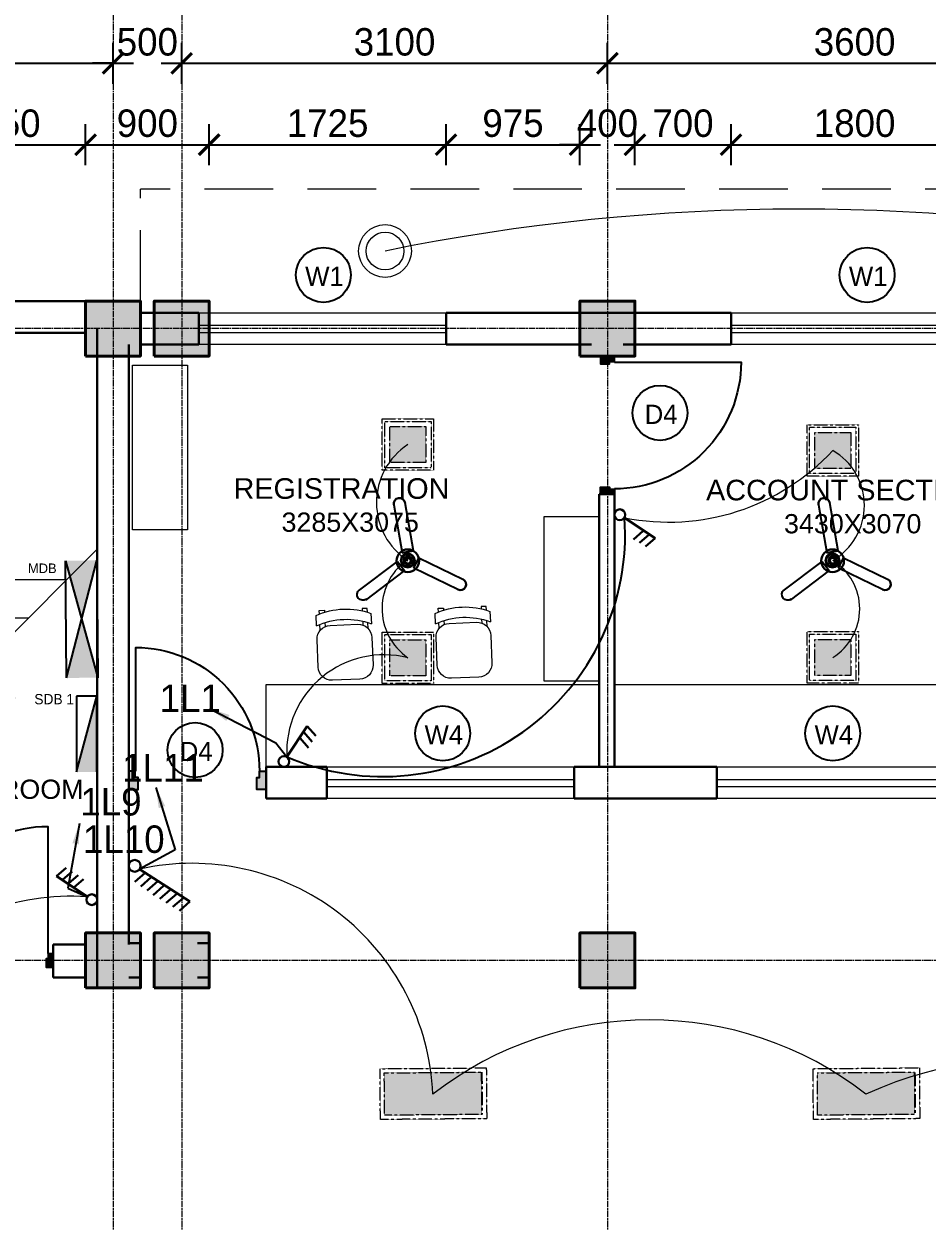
# Model space of a CAD drawing. Header units: inches. Extents: x -3071 to 2534411, y -17796 to 388172.
# Drawn here: x 1634353 to 1640929, y 362351 to 371067 of the extents above; entities that cross this region are included whole.
import ezdxf
from ezdxf.enums import TextEntityAlignment as Align

# ---------------------------------------------------------------- set-up
doc = ezdxf.new("R2010")
doc.units = ezdxf.units.IN
doc.header["$MEASUREMENT"] = 0
for name, pattern in [('ACAD_ISO08W100', [36, 24, -3, 6, -3]), ('CENTER', [2, 1.25, -0.25, 0.25, -0.25]), ('DASHED', [0.75, 0.5, -0.25])]:
    doc.linetypes.add(name, pattern=pattern)
for name, color, linetype, lineweight in [('001-Archi- door window elevation', 92, 'Continuous', 25), ('001-Archi-Opening Tags', 14, 'Continuous', 25), ('002-Archi- Opening', 90, 'Continuous', 25), ('1 LIGHT N SWITCH', 3, 'Continuous', 25), ('4 DB BOXES', 3, 'Continuous', 25), ('5 DB BOXES', 3, 'Continuous', 25), ('A .09 overhang', 1, 'Continuous', 9), ('A .4 col', 5, 'Continuous', 40), ('A 0.09 Furniture', 30, 'Continuous', 5), ('A 0.13 dw', 3, 'Continuous', 13), ('A 0.13 IND DIM', 240, 'Continuous', 13), ('cen', 50, 'ACAD_ISO08W100', 5), ('conduit Light & fan City', 30, 'Continuous', 5), ('DIM', 161, 'Continuous', 15), ('dotted line', 1, 'DASHED', 9), ('p1 walls stone outline', 4, 'Continuous', 30), ('Switches', 173, 'Continuous', 15), ('text', 7, 'Continuous', 25), ('v1 windows', 152, 'Continuous', 20)]:
    doc.layers.add(name, color=color, linetype=linetype, lineweight=lineweight)
for name, color, linetype in [('1 x 4 recessed', 80, 'CENTER'), ('2 x 11 recessed', 60, 'CENTER'), ('ceilling fan', 3, 'Continuous'), ('emergencylight', 1, 'Continuous'), ('Wires', 1, 'Continuous')]:
    doc.layers.add(name, color=color, linetype=linetype)
doc.styles.add('AERIAL', font='arial.ttf', dxfattribs={"height": 10})
doc.styles.add('Archi 100', font='GOTHIC.TTF', dxfattribs={"height": 200})
doc.styles.add('CG', font='GOTHIC.TTF', dxfattribs={"height": 40})
doc.dimstyles.new('Archi 100', dxfattribs={"dimtxt": 200, "dimasz": 150, "dimexe": 150, "dimexo": 300, "dimgap": 50, "dimtad": 1, "dimdec": 0, "dimrnd": 5, "dimzin": 0, "dimdsep": 46, "dimtxsty": 'Archi 100', "dimblk": 'ARCHTICK', "dimcen": 0.09, "dimdle": 150, "dimclrd": 256, "dimclre": 256, "dimclrt": 256, "dimadec": 0, "dimazin": 0, "dimtfac": 1, "dimtdec": 0, "dimtix": 1, "dimtofl": 0, "dimtmove": 0, "dimatfit": 3, "dimfxl": 150, "dimfxlon": 1, "dimtolj": 1, "dimtzin": 0, "dimlwd": -1, "dimlwe": -1, "dimarcsym": 0})

# ---------------------------------------------------------------- blocks, each defined once
blk = doc.blocks.new('*U654')
at = {"ltscale": 100}
for points in [[(5, 50), (5, -50), (55, -50), (55, 15), (40, 15), (40, 50)], [(995, 50), (995, -50), (945, -50), (945, 15), (960, 15), (960, 50)]]:
    blk.add_hatch(color=256, dxfattribs=at).paths.add_polyline_path(points)
blk.add_lwpolyline([(43, 50), (43, 964, -0.414214), (957, 50)], format="xyb", dxfattribs=at)
for points in [[(5, 50), (5, -50), (55, -50), (55, 15), (40, 15), (40, 50)], [(995, 50), (995, -50), (945, -50), (945, 15), (960, 15), (960, 50)]]:
    blk.add_lwpolyline(points, close=True)
blk = doc.blocks.new('W2')
at = {"layer": 'A 0.13 dw'}
for points in [[(143910.2, 195588.6), (143910.2, 195358.6), (142110.3, 195358.6), (142110.3, 195588.6)], [(142110.3, 195445.8), (143910.2, 195445.8), (143910.2, 195495.8), (142110.3, 195495.8)]]:
    blk.add_lwpolyline(points, close=True, dxfattribs=at)
blk = doc.blocks.new('chair ordinary plan')
at = {"linetype": 'Continuous'}
for p, q in [((100, 515), (-100, 515)), ((-200, 415), (-200, 215)), ((200, 215), (200, 415)), ((-200, 115), (-200, 40)), ((-100, 115), (100, 115)), ((200, 40), (200, 115))]:
    blk.add_line(p, q, dxfattribs=at)
for points in [[(-175, 148.9), (-175, 105.3)], [(-137.5, 93.5), (-137.5, 122.3)], [(137.5, 93.5), (137.5, 122.3)], [(175, 148.9), (175, 105.3)], [(-175, 30.3), (-175, 2.5), (-137.5, 2.5), (-137.5, 18.5)], [(175, 30.3), (175, 2.5), (137.5, 2.5), (137.5, 18.5)]]:
    blk.add_lwpolyline(points, dxfattribs=at)
for centre, radius, start, end in [((-100, 415), 100, 90, 180), ((100, 415), 100, 0, 90), ((-100, 215), 100, 180, 270), ((100, 215), 100, 270, 0), ((0, 595), 520, 247.3799, 292.6201), ((0, 520), 520, 247.3799, 292.6201)]:
    blk.add_arc(centre, radius, start, end, dxfattribs=at)
blk = doc.blocks.new('bench 0400 x 1200 plan')
at = {"color": 0, "linetype": 'Continuous'}
blk.add_lwpolyline([(1200, 0), (0, 0), (0, 400), (1200, 400)], close=True, dxfattribs=at)
blk = doc.blocks.new('*U681')
at = {"ltscale": 100}
for points in [[(5, 50), (5, -50), (55, -50), (55, 15), (40, 15), (40, 50)], [(995, 50), (995, -50), (945, -50), (945, 15), (960, 15), (960, 50)]]:
    blk.add_hatch(color=256, dxfattribs=at).paths.add_polyline_path(points)
blk.add_lwpolyline([(43, 50), (43, 964, -0.414214), (957, 50)], format="xyb", dxfattribs=at)
for points in [[(5, 50), (5, -50), (55, -50), (55, 15), (40, 15), (40, 50)], [(995, 50), (995, -50), (945, -50), (945, 15), (960, 15), (960, 50)]]:
    blk.add_lwpolyline(points, close=True)
blk = doc.blocks.new('*U718')
at = {"ltscale": 100}
for points in [[(5, 50), (5, -50), (55, -50), (55, 15), (40, 15), (40, 50)], [(745, 50), (745, -50), (695, -50), (695, 15), (710, 15), (710, 50)]]:
    blk.add_hatch(color=256, dxfattribs=at).paths.add_polyline_path(points)
blk.add_lwpolyline([(43, 50), (43, 716, -0.414214), (709, 50)], format="xyb", dxfattribs=at)
for points in [[(5, 50), (5, -50), (55, -50), (55, 15), (40, 15), (40, 50)], [(745, 50), (745, -50), (695, -50), (695, 15), (710, 15), (710, 50)]]:
    blk.add_lwpolyline(points, close=True)
blk = doc.blocks.new('window tag')
blk.add_circle((0, 0), 200)
at = {"style": 'Archi 100', "flags": 1}
for tag, p in [('WIDTH', (15, 174.5)), ('HEIGHT', (-4.5, -348.5))]:
    blk.add_attdef(tag, p, '', height=200, dxfattribs=at)
at = {"style": 'Archi 100'}
blk.add_attdef('SYMBOL', text='', height=200, dxfattribs=at).set_placement((8, -10.5), align=Align.MIDDLE_CENTER)
blk = doc.blocks.new('EWD')
at = {"layer": 'A 0.13 dw'}
for points in [[(1200361.9, 362216.3), (1200361.9, 361986.3), (1198561.9, 361986.3), (1198561.9, 362216.3)], [(1198561.9, 362073.5), (1200361.9, 362073.5), (1200361.9, 362123.5), (1198561.9, 362123.5)]]:
    blk.add_lwpolyline(points, close=True, dxfattribs=at)
blk = doc.blocks.new('_ArchTick')
at = {"color": 0, "linetype": 'ByBlock', "const_width": 0.15}
blk.add_lwpolyline([(-0.5, -0.5), (0.5, 0.5)], dxfattribs=at)
blk = doc.blocks.new('*D839')
at = {"transparency": 16777216}
for p, q in [((1633551.2, 370037.9), (1633551.2, 370337.9)), ((1634801.2, 370037.9), (1634801.2, 370337.9)), ((1633401.2, 370187.9), (1634951.2, 370187.9))]:
    blk.add_line(p, q, dxfattribs=at)
at = {"layer": 'Defpoints', "color": 0, "transparency": 16777216}
for p in [(1634801.2, 370187.9), (1633551.2, 369048.6), (1634801.2, 369048.6)]:
    blk.add_point(p, dxfattribs=at)
at = {"transparency": 16777216, "xscale": 150, "yscale": 150, "zscale": 150, "rotation": 180}
blk.add_blockref('_ArchTick', (1633551.2, 370187.9), dxfattribs=at)
at = {"transparency": 16777216, "xscale": 150, "yscale": 150, "zscale": 150}
blk.add_blockref('_ArchTick', (1634801.2, 370187.9), dxfattribs=at)
at = {"transparency": 16777216, "insert": (1634176.2, 370342.9), "char_height": 200, "attachment_point": 5, "style": 'Archi 100'}
blk.add_mtext('\\A1;1250', dxfattribs=at)
blk = doc.blocks.new('*D840')
at = {"transparency": 16777216}
for p, q in [((1634801.2, 370037.9), (1634801.2, 370337.9)), ((1635701.2, 370037.9), (1635701.2, 370337.9)), ((1634651.2, 370187.9), (1635851.2, 370187.9))]:
    blk.add_line(p, q, dxfattribs=at)
at = {"layer": 'Defpoints', "color": 0, "transparency": 16777216}
for p in [(1635701.2, 370187.9), (1634801.2, 369048.6), (1635701.2, 369048.6)]:
    blk.add_point(p, dxfattribs=at)
at = {"transparency": 16777216, "xscale": 150, "yscale": 150, "zscale": 150, "rotation": 180}
blk.add_blockref('_ArchTick', (1634801.2, 370187.9), dxfattribs=at)
at = {"transparency": 16777216, "xscale": 150, "yscale": 150, "zscale": 150}
blk.add_blockref('_ArchTick', (1635701.2, 370187.9), dxfattribs=at)
at = {"transparency": 16777216, "insert": (1635251.2, 370342.9), "char_height": 200, "attachment_point": 5, "style": 'Archi 100'}
blk.add_mtext('\\A1;900', dxfattribs=at)
blk = doc.blocks.new('*D841')
at = {"transparency": 16777216}
for p, q in [((1635701.2, 370037.9), (1635701.2, 370337.9)), ((1637426, 370037.9), (1637426, 370337.9)), ((1635551.2, 370187.9), (1637576, 370187.9))]:
    blk.add_line(p, q, dxfattribs=at)
at = {"layer": 'Defpoints', "color": 0, "transparency": 16777216}
for p in [(1637426, 370187.9), (1635701.2, 369048.6), (1637426, 368963.6)]:
    blk.add_point(p, dxfattribs=at)
at = {"transparency": 16777216, "xscale": 150, "yscale": 150, "zscale": 150, "rotation": 180}
blk.add_blockref('_ArchTick', (1635701.2, 370187.9), dxfattribs=at)
at = {"transparency": 16777216, "xscale": 150, "yscale": 150, "zscale": 150}
blk.add_blockref('_ArchTick', (1637426, 370187.9), dxfattribs=at)
at = {"transparency": 16777216, "insert": (1636563.6, 370342.9), "char_height": 200, "attachment_point": 5, "style": 'Archi 100'}
blk.add_mtext('\\A1;1725', dxfattribs=at)
blk = doc.blocks.new('*D842')
at = {"transparency": 16777216}
for p, q in [((1637426, 370037.9), (1637426, 370337.9)), ((1638401.2, 370037.9), (1638401.2, 370337.9)), ((1637276, 370187.9), (1638551.2, 370187.9))]:
    blk.add_line(p, q, dxfattribs=at)
at = {"layer": 'Defpoints', "color": 0, "transparency": 16777216}
for p in [(1638401.2, 370187.9), (1638401.2, 369048.6), (1637426, 368963.6)]:
    blk.add_point(p, dxfattribs=at)
at = {"transparency": 16777216, "xscale": 150, "yscale": 150, "zscale": 150, "rotation": 180}
blk.add_blockref('_ArchTick', (1637426, 370187.9), dxfattribs=at)
at = {"transparency": 16777216, "xscale": 150, "yscale": 150, "zscale": 150}
blk.add_blockref('_ArchTick', (1638401.2, 370187.9), dxfattribs=at)
at = {"transparency": 16777216, "insert": (1637913.6, 370342.9), "char_height": 200, "attachment_point": 5, "style": 'Archi 100'}
blk.add_mtext('\\A1;975', dxfattribs=at)
blk = doc.blocks.new('*D843')
at = {"transparency": 16777216}
for p, q in [((1638401.2, 370037.9), (1638401.2, 370337.9)), ((1638801.2, 370037.9), (1638801.2, 370337.9)), ((1638401.2, 370187.9), (1638251.2, 370187.9)), ((1638801.2, 370187.9), (1638951.2, 370187.9))]:
    blk.add_line(p, q, dxfattribs=at)
at = {"layer": 'Defpoints', "color": 0, "transparency": 16777216}
for p in [(1638801.2, 370187.9), (1638401.2, 369048.6), (1638801.2, 369048.6)]:
    blk.add_point(p, dxfattribs=at)
at = {"transparency": 16777216, "xscale": 150, "yscale": 150, "zscale": 150}
blk.add_blockref('_ArchTick', (1638401.2, 370187.9), dxfattribs=at)
at = {"transparency": 16777216, "xscale": 150, "yscale": 150, "zscale": 150, "rotation": 180}
blk.add_blockref('_ArchTick', (1638801.2, 370187.9), dxfattribs=at)
at = {"transparency": 16777216, "insert": (1638601.2, 370342.9), "char_height": 200, "attachment_point": 5, "style": 'Archi 100'}
blk.add_mtext('\\A1;400', dxfattribs=at)
blk = doc.blocks.new('*D844')
at = {"transparency": 16777216}
for p, q in [((1638801.2, 370037.9), (1638801.2, 370337.9)), ((1639501.2, 370037.9), (1639501.2, 370337.9)), ((1638651.2, 370187.9), (1639651.2, 370187.9))]:
    blk.add_line(p, q, dxfattribs=at)
at = {"layer": 'Defpoints', "color": 0, "transparency": 16777216}
for p in [(1639501.2, 370187.9), (1638801.2, 369048.6), (1639501.2, 368963.6)]:
    blk.add_point(p, dxfattribs=at)
at = {"transparency": 16777216, "xscale": 150, "yscale": 150, "zscale": 150, "rotation": 180}
blk.add_blockref('_ArchTick', (1638801.2, 370187.9), dxfattribs=at)
at = {"transparency": 16777216, "xscale": 150, "yscale": 150, "zscale": 150}
blk.add_blockref('_ArchTick', (1639501.2, 370187.9), dxfattribs=at)
at = {"transparency": 16777216, "insert": (1639151.2, 370342.9), "char_height": 200, "attachment_point": 5, "style": 'Archi 100'}
blk.add_mtext('\\A1;700', dxfattribs=at)
blk = doc.blocks.new('*D845')
at = {"transparency": 16777216}
for p, q in [((1639501.2, 370037.9), (1639501.2, 370337.9)), ((1641301.1, 370037.9), (1641301.1, 370337.9)), ((1639351.2, 370187.9), (1641451.1, 370187.9))]:
    blk.add_line(p, q, dxfattribs=at)
at = {"layer": 'Defpoints', "color": 0, "transparency": 16777216}
for p in [(1641301.1, 370187.9), (1639501.2, 368963.6), (1641301.1, 368963.6)]:
    blk.add_point(p, dxfattribs=at)
at = {"transparency": 16777216, "xscale": 150, "yscale": 150, "zscale": 150, "rotation": 180}
blk.add_blockref('_ArchTick', (1639501.2, 370187.9), dxfattribs=at)
at = {"transparency": 16777216, "xscale": 150, "yscale": 150, "zscale": 150}
blk.add_blockref('_ArchTick', (1641301.1, 370187.9), dxfattribs=at)
at = {"transparency": 16777216, "insert": (1640401.2, 370342.9), "char_height": 200, "attachment_point": 5, "style": 'Archi 100'}
blk.add_mtext('\\A1;1800', dxfattribs=at)
blk = doc.blocks.new('*D859')
at = {"transparency": 16777216}
for p, q in [((1630301.2, 370630.2), (1630301.2, 370930.2)), ((1635001.2, 370630.2), (1635001.2, 370930.2)), ((1630151.2, 370780.2), (1635151.2, 370780.2))]:
    blk.add_line(p, q, dxfattribs=at)
at = {"layer": 'Defpoints', "color": 0, "transparency": 16777216}
for p in [(1635001.2, 370780.2), (1630301.2, 369048.6), (1635001.2, 369048.6)]:
    blk.add_point(p, dxfattribs=at)
at = {"transparency": 16777216, "xscale": 150, "yscale": 150, "zscale": 150, "rotation": 180}
blk.add_blockref('_ArchTick', (1630301.2, 370780.2), dxfattribs=at)
at = {"transparency": 16777216, "xscale": 150, "yscale": 150, "zscale": 150}
blk.add_blockref('_ArchTick', (1635001.2, 370780.2), dxfattribs=at)
at = {"transparency": 16777216, "insert": (1632651.2, 370935.2), "char_height": 200, "attachment_point": 5, "style": 'Archi 100'}
blk.add_mtext('\\A1;4700', dxfattribs=at)
blk = doc.blocks.new('*D860')
at = {"transparency": 16777216}
for p, q in [((1635001.2, 370630.2), (1635001.2, 370930.2)), ((1635501.2, 370630.2), (1635501.2, 370930.2)), ((1635001.2, 370780.2), (1634851.2, 370780.2)), ((1635501.2, 370780.2), (1635651.2, 370780.2))]:
    blk.add_line(p, q, dxfattribs=at)
at = {"layer": 'Defpoints', "color": 0, "transparency": 16777216}
for p in [(1635501.2, 370780.2), (1635001.2, 369048.6), (1635501.2, 369048.6)]:
    blk.add_point(p, dxfattribs=at)
at = {"transparency": 16777216, "xscale": 150, "yscale": 150, "zscale": 150}
blk.add_blockref('_ArchTick', (1635001.2, 370780.2), dxfattribs=at)
at = {"transparency": 16777216, "xscale": 150, "yscale": 150, "zscale": 150, "rotation": 180}
blk.add_blockref('_ArchTick', (1635501.2, 370780.2), dxfattribs=at)
at = {"transparency": 16777216, "insert": (1635251.2, 370935.2), "char_height": 200, "attachment_point": 5, "style": 'Archi 100'}
blk.add_mtext('\\A1;500', dxfattribs=at)
blk = doc.blocks.new('*D861')
at = {"transparency": 16777216}
for p, q in [((1635501.2, 370630.2), (1635501.2, 370930.2)), ((1638601.2, 370630.2), (1638601.2, 370930.2)), ((1635351.2, 370780.2), (1638751.2, 370780.2))]:
    blk.add_line(p, q, dxfattribs=at)
at = {"layer": 'Defpoints', "color": 0, "transparency": 16777216}
for p in [(1638601.2, 370780.2), (1635501.2, 369048.6), (1638601.2, 369048.6)]:
    blk.add_point(p, dxfattribs=at)
at = {"transparency": 16777216, "xscale": 150, "yscale": 150, "zscale": 150, "rotation": 180}
blk.add_blockref('_ArchTick', (1635501.2, 370780.2), dxfattribs=at)
at = {"transparency": 16777216, "xscale": 150, "yscale": 150, "zscale": 150}
blk.add_blockref('_ArchTick', (1638601.2, 370780.2), dxfattribs=at)
at = {"transparency": 16777216, "insert": (1637051.2, 370935.2), "char_height": 200, "attachment_point": 5, "style": 'Archi 100'}
blk.add_mtext('\\A1;3100', dxfattribs=at)
blk = doc.blocks.new('*D862')
at = {"transparency": 16777216}
for p, q in [((1638601.2, 370630.2), (1638601.2, 370930.2)), ((1642201.2, 370630.2), (1642201.2, 370930.2)), ((1638451.2, 370780.2), (1642351.2, 370780.2))]:
    blk.add_line(p, q, dxfattribs=at)
at = {"layer": 'Defpoints', "color": 0, "transparency": 16777216}
for p in [(1642201.2, 370780.2), (1638601.2, 369048.6), (1642201.2, 369051)]:
    blk.add_point(p, dxfattribs=at)
at = {"transparency": 16777216, "xscale": 150, "yscale": 150, "zscale": 150, "rotation": 180}
blk.add_blockref('_ArchTick', (1638601.2, 370780.2), dxfattribs=at)
at = {"transparency": 16777216, "xscale": 150, "yscale": 150, "zscale": 150}
blk.add_blockref('_ArchTick', (1642201.2, 370780.2), dxfattribs=at)
at = {"transparency": 16777216, "insert": (1640401.2, 370935.2), "char_height": 200, "attachment_point": 5, "style": 'Archi 100'}
blk.add_mtext('\\A1;3600', dxfattribs=at)
blk = doc.blocks.new('*D865')
at = {"transparency": 16777216}
for p, q in [((1610551.2, 371210), (1610551.2, 371510)), ((1649601.2, 371210), (1649601.2, 371510)), ((1610401.2, 371360), (1649751.2, 371360))]:
    blk.add_line(p, q, dxfattribs=at)
at = {"layer": 'Defpoints', "color": 0, "transparency": 16777216}
for p in [(1649601.2, 371360), (1610551.2, 369048.6), (1649601.2, 369048.6)]:
    blk.add_point(p, dxfattribs=at)
at = {"transparency": 16777216, "xscale": 150, "yscale": 150, "zscale": 150, "rotation": 180}
blk.add_blockref('_ArchTick', (1610551.2, 371360), dxfattribs=at)
at = {"transparency": 16777216, "xscale": 150, "yscale": 150, "zscale": 150}
blk.add_blockref('_ArchTick', (1649601.2, 371360), dxfattribs=at)
at = {"transparency": 16777216, "insert": (1630076.2, 371515.1), "char_height": 200, "attachment_point": 5, "style": 'Archi 100'}
blk.add_mtext('\\A1;39050', dxfattribs=at)
blk = doc.blocks.new('*D922')
at = {"transparency": 16777216}
for p, q in [((1652081.4, 369048.6), (1652081.4, 369198.6)), ((1651931.4, 369048.6), (1652231.4, 369048.6)), ((1651931.4, 368667.8), (1652231.4, 368667.8)), ((1652081.4, 368667.8), (1652081.4, 368517.8))]:
    blk.add_line(p, q, dxfattribs=at)
at = {"layer": 'Defpoints', "color": 0, "transparency": 16777216}
for p in [(1649601.2, 369048.6), (0, 368667.8), (1652081.4, 368667.8)]:
    blk.add_point(p, dxfattribs=at)
at = {"transparency": 16777216, "xscale": 150, "yscale": 150, "zscale": 150}
for p, rotation in [((1652081.4, 369048.6), 270), ((1652081.4, 368667.8), 90)]:
    blk.add_blockref('_ArchTick', p, dxfattribs=dict(at, rotation=rotation))
at = {"transparency": 16777216, "insert": (1651926.3, 368858.2), "char_height": 200, "attachment_point": 5, "rotation": 90, "style": 'Archi 100'}
blk.add_mtext('\\A1;380', dxfattribs=at)
blk = doc.blocks.new('*D923')
at = {"transparency": 16777216}
for p, q in [((2480.2, 368817.8), (2480.2, 364298.6)), ((2330.2, 368667.8), (2630.2, 368667.8)), ((2630.2, 364448.6), (2330.2, 364448.6))]:
    blk.add_line(p, q, dxfattribs=at)
at = {"layer": 'Defpoints', "color": 0, "transparency": 16777216}
for p in [(0, 368667.8), (2480.2, 364448.6), (1649601.2, 364448.6)]:
    blk.add_point(p, dxfattribs=at)
at = {"transparency": 16777216, "xscale": 150, "yscale": 150, "zscale": 150}
for p, rotation in [((2480.2, 368667.8), 90), ((2480.2, 364448.6), 270)]:
    blk.add_blockref('_ArchTick', p, dxfattribs=dict(at, rotation=rotation))
at = {"transparency": 16777216, "insert": (2325.2, 366558.2), "char_height": 200, "attachment_point": 5, "rotation": 90, "style": 'Archi 100'}
blk.add_mtext('\\A1;4220', dxfattribs=at)
blk = doc.blocks.new('*D1158')
at = {"transparency": 16777216}
for p, q in [((1765923.7, 369050.2), (1765923.7, 369200.2)), ((1765773.7, 369050.2), (1766073.7, 369050.2)), ((1765773.7, 368669.3), (1766073.7, 368669.3)), ((1765923.7, 368669.3), (1765923.7, 368519.3))]:
    blk.add_line(p, q, dxfattribs=at)
at = {"layer": 'Defpoints', "color": 0, "transparency": 16777216}
for p in [(1764300.5, 369050.2), (0, 368669.3), (1765923.7, 368669.3)]:
    blk.add_point(p, dxfattribs=at)
at = {"transparency": 16777216, "xscale": 150, "yscale": 150, "zscale": 150}
for p, rotation in [((1765923.7, 369050.2), 270), ((1765923.7, 368669.3), 90)]:
    blk.add_blockref('_ArchTick', p, dxfattribs=dict(at, rotation=rotation))
at = {"transparency": 16777216, "insert": (1765768.6, 368859.8), "char_height": 200, "attachment_point": 5, "rotation": 90, "style": 'Archi 100'}
blk.add_mtext('\\A1;380', dxfattribs=at)
blk = doc.blocks.new('*D1159')
at = {"transparency": 16777216}
for p, q in [((1623.2, 368819.3), (1623.2, 364300.2)), ((1473.2, 368669.3), (1773.2, 368669.3)), ((1773.2, 364450.2), (1473.2, 364450.2))]:
    blk.add_line(p, q, dxfattribs=at)
at = {"layer": 'Defpoints', "color": 0, "transparency": 16777216}
for p in [(0, 368669.3), (1623.2, 364450.2), (1764300.5, 364450.2)]:
    blk.add_point(p, dxfattribs=at)
at = {"transparency": 16777216, "xscale": 150, "yscale": 150, "zscale": 150}
for p, rotation in [((1623.2, 368669.3), 90), ((1623.2, 364450.2), 270)]:
    blk.add_blockref('_ArchTick', p, dxfattribs=dict(at, rotation=rotation))
at = {"transparency": 16777216, "insert": (1468.2, 366559.8), "char_height": 200, "attachment_point": 5, "rotation": 90, "style": 'Archi 100'}
blk.add_mtext('\\A1;4220', dxfattribs=at)
blk = doc.blocks.new('1by1 15w')
at = {"layer": '2 x 11 recessed', "lineweight": 0, "true_color": 0xffffff}
h = blk.add_hatch(dxfattribs=at)
h.set_pattern_fill('DOTS', scale=7.6)
h.set_pattern_definition([(0, (-24150.00014, -28906.40267), (0.2375, 0.475), [0, -0.475])])
h.paths.add_polyline_path([(111699.2, 133932.3), (111912, 133932.3), (111912, 133719.5), (111699.2, 133719.5)])
at = {"layer": '2 x 11 recessed', "lineweight": 0}
for points in [[(111653.6, 133977.9), (111957.6, 133977.9), (111957.6, 133673.9), (111653.6, 133673.9)], [(111668.8, 133962.7), (111942.4, 133962.7), (111942.4, 133689.1), (111668.8, 133689.1)], [(111699.2, 133932.3), (111912, 133932.3), (111912, 133719.5), (111699.2, 133719.5)]]:
    blk.add_lwpolyline(points, close=True, dxfattribs=at)
blk = doc.blocks.new('2 ft panel')
at = {"layer": '1 x 4 recessed', "lineweight": 0}
h = blk.add_hatch(dxfattribs=at)
h.set_pattern_fill('AR-SAND', color=256, scale=6.25)
h.set_pattern_definition([(37.5, (-417982.219, 97562.351), (-0.39370849, 12.04264856), [0, -9.5, 0, -10.625, 0, -10.15625]), (7.5, (-417982.219, 97562.351), (11.0611044, 17.6384129), [0, -5.125, 0, -8.5625, 0, -3.28125]), (327.5, (-417989.906, 97562.351), (19.46338664, 0.03536908), [0, -3.125, 0, -11.25, 0, -14.6875]), (317.5, (-417989.906, 97562.351), (18.7882913, 5.4854723), [0, -1.5625, 0, -7.375, 0, -8.4375])])
h.paths.add_polyline_path([(287.5, -125), (287.5, 125), (-287.5, 125), (-287.5, -125)])
at = {"layer": '1 x 4 recessed'}
blk.add_line((287.5, 125), (287.5, -125), dxfattribs=at)
at = {"layer": '1 x 4 recessed', "lineweight": 0}
for points in [[(315.6, -150), (-312.5, -150), (-312.5, 150), (315.6, 150)], [(315.6, 150), (315.6, -150)], [(287.5, -125), (-287.5, -125), (-287.5, 125), (287.5, 125)]]:
    blk.add_lwpolyline(points, dxfattribs=at)
blk = doc.blocks.new('CEILING FAN')
at = {"color": 3, "extrusion": (-0.984895, -0.173153, 0)}
for p, q in [((106626.4, -145944.4, -77.9), (106626.4, -145944.4, -75.8)), ((106626.4, -145944.4, -77.9), (106646.3, -146057.8, -77.9)), ((106646.3, -146057.8, -77.9), (106646.3, -146057.8, -75.8))]:
    blk.add_line(p, q, dxfattribs=at)
at = {"color": 3}
for p, q in [((106626.4, -145944.4, -77.9), (106626.4, -145944.4, -75.8)), ((106653.1, -145939.7, -77.9), (106653.1, -145939.7, -75.8)), ((106673, -146053.1, -75.8), (106646.3, -146057.8, -75.8)), ((106543.3, -146147, -75.8), (106635.2, -146077.5, -75.8)), ((106635.2, -146077.5, -75.8), (106651.6, -146099.2, -75.8)), ((106673.6, -146093.9, -75.8), (106685.4, -146069.5, -75.8)), ((106651.6, -146099.2, -75.8), (106559.7, -146168.6, -75.8)), ((106777.3, -146144.1, -75.8), (106673.6, -146093.9, -75.8)), ((106789.1, -146119.7, -77.9), (106789.1, -146119.7, -75.8))]:
    blk.add_line(p, q, dxfattribs=at)
at = {"color": 3, "extrusion": (0.984895, 0.173153, 0)}
for p, q in [((106653.1, -145939.7, -77.9), (106653.1, -145939.7, -75.8)), ((106673, -146053.1, -77.9), (106673, -146053.1, -75.8))]:
    blk.add_line(p, q, dxfattribs=at)
at = {"color": 3, "extrusion": (0, 0, -1)}
for p, q in [((106673, -146053.1, -77.9), (106653.1, -145939.7, -77.9)), ((106646.3, -146057.8, -77.9), (106673, -146053.1, -77.9)), ((106543.3, -146147, -77.9), (106635.2, -146077.5, -77.9)), ((106635.2, -146077.5, -77.9), (106651.6, -146099.2, -77.9)), ((106673.6, -146093.9, -77.9), (106685.4, -146069.5, -77.9)), ((106651.6, -146099.2, -77.9), (106559.7, -146168.6, -77.9)), ((106777.3, -146144.1, -77.9), (106673.6, -146093.9, -77.9))]:
    blk.add_line(p, q, dxfattribs=at)
at = {"color": 3, "extrusion": (0.173153, -0.984895, 0)}
for p, q in [((106673, -146053.1, -75.8), (106646.3, -146057.8, -75.8)), ((106646.3, -146057.8, -77.9), (106673, -146053.1, -77.9)), ((106646.3, -146057.8, -77.9), (106646.3, -146057.8, -75.8)), ((106673, -146053.1, -77.9), (106673, -146053.1, -75.8))]:
    blk.add_line(p, q, dxfattribs=at)
at = {"color": 3, "extrusion": (-0.602909, 0.79781, 0)}
for p, q in [((106543.3, -146147, -75.8), (106635.2, -146077.5, -75.8)), ((106543.3, -146147, -77.9), (106635.2, -146077.5, -77.9)), ((106635.2, -146077.5, -77.9), (106635.2, -146077.5, -75.8))]:
    blk.add_line(p, q, dxfattribs=at)
at = {"color": 3, "extrusion": (0.79781, 0.602909, 0)}
for p, q in [((106635.2, -146077.5, -75.8), (106651.6, -146099.2, -75.8)), ((106635.2, -146077.5, -77.9), (106635.2, -146077.5, -75.8)), ((106635.2, -146077.5, -77.9), (106651.6, -146099.2, -77.9)), ((106651.6, -146099.2, -77.9), (106651.6, -146099.2, -75.8))]:
    blk.add_line(p, q, dxfattribs=at)
at = {"color": 3, "extrusion": (-0.900152, 0.435576, 0)}
for p, q in [((106673.6, -146093.9, -75.8), (106685.4, -146069.5, -75.8)), ((106673.6, -146093.9, -77.9), (106685.4, -146069.5, -77.9)), ((106685.4, -146069.5, -77.9), (106685.4, -146069.5, -75.8)), ((106673.6, -146093.9, -77.9), (106673.6, -146093.9, -75.8))]:
    blk.add_line(p, q, dxfattribs=at)
at = {"color": 3, "extrusion": (0.435576, 0.900152, 0)}
for p, q in [((106685.4, -146069.5, -77.9), (106685.4, -146069.5, -75.8)), ((106685.4, -146069.5, -77.9), (106789.1, -146119.7, -77.9)), ((106789.1, -146119.7, -77.9), (106789.1, -146119.7, -75.8))]:
    blk.add_line(p, q, dxfattribs=at)
at = {"color": 3, "extrusion": (0.602909, -0.79781, 0)}
for p, q in [((106651.6, -146099.2, -75.8), (106559.7, -146168.6, -75.8)), ((106651.6, -146099.2, -77.9), (106559.7, -146168.6, -77.9)), ((106651.6, -146099.2, -77.9), (106651.6, -146099.2, -75.8)), ((106561.9, -146166.6, -2.2), (106561.9, -146166.6, -0.2))]:
    blk.add_line(p, q, dxfattribs=at)
at = {"color": 3, "extrusion": (-0.435576, -0.900152, 0)}
for p, q in [((106777.3, -146144.1, -75.8), (106673.6, -146093.9, -75.8)), ((106673.6, -146093.9, -77.9), (106673.6, -146093.9, -75.8)), ((106777.3, -146144.1, -77.9), (106673.6, -146093.9, -77.9))]:
    blk.add_line(p, q, dxfattribs=at)
at = {"color": 3}
for centre, radius in [((106659.6, -146076.1, -70.9), 26.7), ((106659.6, -146076.1, -81.1), 26.7), ((106659.6, -146076.1, 0.2), 6.78)]:
    blk.add_circle(centre, radius, dxfattribs=at)
at = {"color": 3, "extrusion": (0, 0, -1)}
for centre, radius in [((-106659.6, -146076.1, 81.1), 26.7), ((-106659.6, -146076.1, 70.9), 26.7), ((-106659.6, -146076.1, 81.1), 6.78), ((-106659.6, -146076.1, 81.1), 6.78)]:
    blk.add_circle(centre, radius, dxfattribs=at)
at = {"color": 3, "extrusion": (-0.024462, -1e-16, 0.999701)}
for centre, radius in [((146075.5, 106627.9, -2592.9), 16.3), ((146075.2, 106627.9, -2592.9), 14.5), ((146075.2, 106627.9, -2592.9), 14.5), ((146075.5, 106627.9, -2614.6), 8.13)]:
    blk.add_circle(centre, radius, dxfattribs=at)
at = {"color": 3, "extrusion": (0.024462, 1e-16, -0.999701)}
for centre, radius in [((-146075.5, 106627.9, 2592.9), 16.3), ((-146075.7, 106627.9, 2609.1), 10.2), ((-146075.3, 106627.9, 2609.1), 9.08), ((-146075.2, 106627.9, 2614.6), 7.26)]:
    blk.add_circle(centre, radius, dxfattribs=at)
at = {"color": 3, "extrusion": (0.024462, 0, -0.999701)}
blk.add_circle((-146075.3, 106627.9, 2609.1), 6.78, dxfattribs=at)
at = {"color": 3, "extrusion": (0, 0, -1)}
for centre, start, end in [((-106639.7, -145942, 77.9), 350.0288, 170.0288), ((-106639.7, -145942, 75.8), 350.0288, 170.0288), ((-106783.2, -146131.9, 75.8), 115.822, 295.822), ((-106783.2, -146131.9, 77.9), 115.822, 295.822), ((-106783.2, -146131.9, 77.9), 115.822, 295.822), ((-106553.7, -146155.7, 2.2), 232.9215, 52.9215)]:
    blk.add_arc(centre, 13.6, start, end, dxfattribs=at)
at = {"color": 3}
for centre, start, end in [((106639.7, -145942, -75.8), 9.9712, 189.9712), ((106639.7, -145942, -77.9), 9.9712, 189.9712), ((106783.2, -146131.9, -75.8), 244.178, 64.178)]:
    blk.add_arc(centre, 13.6, start, end, dxfattribs=at)
blk = doc.blocks.new('3 WAY')
at = {"layer": 'Switches', "lineweight": 30}
for p, q in [((1.76, 2.13), (6.02, 8.52)), ((6.02, 8.52), (7.78, 6.51)), ((4.51, 6.01), (6.27, 4.01)), ((5.27, 7.27), (7.02, 5.26))]:
    blk.add_line(p, q, dxfattribs=at)
blk.add_circle((1.13, 1.13), 1.13, dxfattribs=at)
blk = doc.blocks.new('emergency')
at = {"layer": 'conduit Light & fan City'}
for radius in [128, 91.5]:
    blk.add_circle((0, 0), radius, dxfattribs=at)
blk = doc.blocks.new('8 gang')
at = {"layer": 'Switches', "lineweight": 30}
for p, q in [((1.74, 2.08), (7.96, 11.68)), ((7.96, 11.68), (9.72, 9.67)), ((6.46, 9.17), (8.21, 7.17)), ((7.21, 10.43), (8.97, 8.42)), ((5.7, 7.92), (7.46, 5.92)), ((4.07, 5.54), (5.83, 3.54)), ((4.95, 6.67), (6.71, 4.66)), ((2.44, 3.16), (4.2, 1.16)), ((3.32, 4.29), (5.08, 2.28))]:
    blk.add_line(p, q, dxfattribs=at)
blk.add_circle((1.13, 1.13), 1.13, dxfattribs=at)
blk = doc.blocks.new('FDB')
at = {"layer": '4 DB BOXES'}
blk.add_hatch(color=256, dxfattribs=at).paths.add_polyline_path([(-65075.48, -197982.42), (-65075.48, -197977), (-65095.76, -197982.42)])
for p, q in [((-65095.76, -197982.42), (-65095.76, -197977)), ((-65095.76, -197977), (-65075.48, -197977)), ((-65075.48, -197977), (-65095.76, -197982.42)), ((-65075.48, -197982.42), (-65095.76, -197982.42))]:
    blk.add_line(p, q, dxfattribs=at)
blk = doc.blocks.new('mpb')
h = blk.add_hatch(color=3)
h.paths.add_polyline_path([(531970.3, 179434.5), (531970.3, 179645.9), (531575.1, 179540.2)])
h.paths.add_polyline_path([(531575.1, 179540.2), (531284.1, 179618), (531284.1, 179462.4)])
h.paths.add_polyline_path([(531284.1, 179462.4), (531284.1, 179618), (531179.8, 179645.9), (531179.8, 179434.5)])
at = {"color": 3}
for p, q in [((531179.8, 179645.9), (531970.3, 179645.9)), ((531179.8, 179645.9), (531970.3, 179434.5)), ((531970.3, 179645.9), (531179.8, 179434.5)), ((531970.3, 179434.5), (531179.8, 179434.5))]:
    blk.add_line(p, q, dxfattribs=at)
blk = doc.blocks.new('4 WAY')
at = {"layer": 'Switches', "lineweight": 30}
for p, q in [((1.76, 2.13), (6.02, 8.52)), ((6.02, 8.52), (7.78, 6.51)), ((4.51, 6.01), (6.27, 4.01)), ((5.27, 7.27), (7.02, 5.26)), ((3.64, 4.89), (5.39, 2.88))]:
    blk.add_line(p, q, dxfattribs=at)
blk.add_circle((1.13, 1.13), 1.13, dxfattribs=at)

msp = doc.modelspace()

# ---------------------------------------------------------------- hatches: boundary and pattern name
at = {"layer": 'A .4 col', "linetype": 'Continuous'}
h = msp.add_hatch(color=256, dxfattribs=at)
h.dxf.hatch_style = 1
h.paths.add_polyline_path([(1634801.17, 368648.63), (1635201.17, 368648.63), (1635201.17, 369048.63), (1634801.17, 369048.63)])
h = msp.add_hatch(color=256, dxfattribs=at)
h.dxf.hatch_style = 1
h.paths.add_polyline_path([(1635301.17, 368648.63), (1635701.17, 368648.63), (1635701.17, 369048.63), (1635301.17, 369048.63)])
h = msp.add_hatch(color=256, dxfattribs=at)
h.dxf.hatch_style = 1
h.paths.add_polyline_path([(1638401.17, 368648.63), (1638801.17, 368648.63), (1638801.17, 369048.63), (1638401.17, 369048.63)])
h = msp.add_hatch(color=256, dxfattribs=at)
h.dxf.hatch_style = 1
h.paths.add_polyline_path([(1634801.17, 364048.63), (1635201.17, 364048.63), (1635201.17, 364448.63), (1634801.17, 364448.63)])
h = msp.add_hatch(color=256, dxfattribs=at)
h.dxf.hatch_style = 1
h.paths.add_polyline_path([(1635301.17, 364048.63), (1635701.17, 364048.63), (1635701.17, 364448.63), (1635301.17, 364448.63)])
h = msp.add_hatch(color=256, dxfattribs=at)
h.dxf.hatch_style = 1
h.paths.add_polyline_path([(1638401.17, 364048.63), (1638801.17, 364048.63), (1638801.17, 364448.63), (1638401.17, 364448.63)])

# ---------------------------------------------------------------- linework, layer by layer
at = {"layer": 'A .09 overhang', "ltscale": 20}
msp.add_line((1635201.17, 369049.4), (1635201.17, 369564.4), dxfattribs=at)
at = {"layer": 'A .4 col', "linetype": 'Continuous'}
for points in [[(1634801.17, 368648.63), (1635201.17, 368648.63), (1635201.17, 369048.63), (1634801.17, 369048.63)], [(1635301.17, 368648.63), (1635701.17, 368648.63), (1635701.17, 369048.63), (1635301.17, 369048.63)], [(1638401.17, 368648.63), (1638801.17, 368648.63), (1638801.17, 369048.63), (1638401.17, 369048.63)], [(1634801.17, 364048.63), (1635201.17, 364048.63), (1635201.17, 364448.63), (1634801.17, 364448.63)], [(1635301.17, 364048.63), (1635701.17, 364048.63), (1635701.17, 364448.63), (1635301.17, 364448.63)], [(1638401.17, 364048.63), (1638801.17, 364048.63), (1638801.17, 364448.63), (1638401.17, 364448.63)]]:
    msp.add_lwpolyline(points, close=True, dxfattribs=at)
at = {"layer": 'A 0.09 Furniture', "linetype": 'Continuous'}
for p, q in [((1636115.88, 366257.1), (1638541.84, 366257.1)), ((1636115.88, 365657.1), (1636115.88, 366257.1)), ((1638651.84, 366257.1), (1642188.9, 366257.1))]:
    msp.add_line(p, q, dxfattribs=at)
at = {"layer": 'cen', "ltscale": 2}
for p, q in [((1635001.17, 372579.01), (1635001.17, 347493.99)), ((1635501.17, 372579.01), (1635501.17, 347493.99)), ((1638601.17, 372579.01), (1638601.17, 347493.99)), ((1653916.17, 368848.63), (1606236.17, 368848.63)), ((1653916.17, 364248.63), (1606236.17, 364248.63))]:
    msp.add_line(p, q, dxfattribs=at)
at = {"layer": 'Defpoints'}
msp.add_arc((1636965.67, 367351.82), 1764.54, 246.680969, 3.894376, dxfattribs=at)
at = {"layer": 'DIM', "ltscale": 20}
for p, q in [((1634662.42, 367019.88), (1633136.17, 367019.88)), ((1634383.42, 366740.88), (1633136.17, 366740.88))]:
    msp.add_line(p, q, dxfattribs=at)
msp.add_lwpolyline([(1634886.17, 367243.63), (1634163.65, 366521.11), (1634283.17, 366157.81), (1633606.31, 366562.84), (1633756.08, 366113.54), (1633069.28, 365177.29)], dxfattribs=at)
at = {"layer": 'dotted line', "ltscale": 1000}
for p in [(1650416.17, 369864.4), (1635201.17, 369049.4)]:
    msp.add_line(p, (1635201.17, 369864.4), dxfattribs=at)
at = {"layer": 'p1 walls stone outline'}
for p, q in [((1635001.17, 369048.63), (1633551.19, 369048.63)), ((1635626.15, 368963.63), (1635201.17, 368963.63)), ((1635626.15, 368963.63), (1635626.15, 368733.63)), ((1639501.23, 368963.63), (1637426.03, 368963.63)), ((1637426.03, 368963.63), (1637426.03, 368733.63)), ((1639501.23, 368963.63), (1639501.23, 368733.63)), ((1634801.17, 368818.63), (1633551.19, 368818.63)), ((1634886.17, 368848.63), (1634886.17, 364048.63)), ((1635116.17, 368733.63), (1635115.77, 364363.63)), ((1635626.15, 368733.63), (1635201.17, 368733.63)), ((1638486.17, 368733.63), (1637426.03, 368733.63)), ((1639501.23, 368733.63), (1638716.17, 368733.63)), ((1638541.84, 367643.82), (1638541.84, 365657.1)), ((1638651.84, 367643.82), (1638541.84, 367643.82)), ((1638651.84, 367643.82), (1638651.84, 365657.1)), ((1636558.36, 365657.09), (1636115.88, 365657.09)), ((1636115.88, 365657.09), (1636115.88, 365427.09)), ((1636558.36, 365657.09), (1636558.36, 365427.09)), ((1638358.36, 365657.1), (1639398.17, 365657.1)), ((1638358.36, 365657.1), (1638358.36, 365427.1)), ((1639398.17, 365657.1), (1639398.17, 365427.09)), ((1636115.88, 365427.1), (1636558.36, 365427.1)), ((1638358.36, 365427.1), (1639398.17, 365427.1)), ((1634566.12, 364363.63), (1634801.17, 364363.63)), ((1634566.12, 364363.63), (1634566.12, 364123.63)), ((1635201.17, 364373.63), (1635116.17, 364373.63)), ((1635701.17, 364373.63), (1635616.17, 364373.63)), ((1634566.12, 364123.63), (1634801.17, 364123.63)), ((1635201.17, 364123.63), (1635116.17, 364123.63)), ((1635701.17, 364123.63), (1635616.17, 364123.63))]:
    msp.add_line(p, q, dxfattribs=at)
at = {"layer": 'Wires', "lineweight": 9}
for centre, radius, start, end in [((1639995.02, 354683.47), 15035.19, 78.439127, 101.560873), ((1637426.11, 367581.6, 17.41), 506.29, 123.311539, 236.688461), ((1639047.02, 369069.21), 1629.45, 258.642832, 317.170148), ((1640011.16, 367561.43), 461.87, 299.988564, 60.011436), ((1637395.43, 366810.95), 435.61, 122.928386, 235.397681), ((1640022.89, 366808.17), 415.67, 301.814318, 58.185682), ((1636974.33, 365766.04), 708, 75.795151, 182.803202), ((1635575.41, 363198.79), 1756.96, 2.502605, 102.507168), ((1634699.99, 362940.01), 1776.25, 86.388982, 185.329969), ((1638907.39, 361244.82), 2570.93, 52.174189, 127.826912), ((1641693.52, 360612.16), 2925.13, 43.01186, 114.423388)]:
    msp.add_arc(centre, radius, start, end, dxfattribs=at)

# ---------------------------------------------------------------- block references
at = {"layer": '001-Archi- door window elevation', "color": 2}
for p in [(437996.47, 3440.85), (440836.28, 3440.85)]:
    msp.add_blockref('EWD', p, dxfattribs=at)
at = {"layer": '001-Archi-Opening Tags'}
ref = msp.add_blockref('window tag', (1636532.9, 369239.43), dxfattribs=at)
ref.add_attrib('SYMBOL', 'W1', dxfattribs={"layer": '0', "height": 140, "style": 'CG'}).set_placement((1636540.9, 369228.93), align=Align.MIDDLE_CENTER)
ref = msp.add_blockref('window tag', (1640492.33, 369239.43), dxfattribs=at)
ref.add_attrib('SYMBOL', 'W1', dxfattribs={"layer": '0', "height": 140, "style": 'CG'}).set_placement((1640500.33, 369228.93), align=Align.MIDDLE_CENTER)
ref = msp.add_blockref('window tag', (1638984.29, 368235.17), dxfattribs=at)
ref.add_attrib('SYMBOL', 'D4', dxfattribs={"layer": '0', "height": 140, "style": 'CG'}).set_placement((1638992.29, 368224.67), align=Align.MIDDLE_CENTER)
ref = msp.add_blockref('window tag', (1637402.2, 365901.79), dxfattribs=at)
ref.add_attrib('SYMBOL', 'W4', dxfattribs={"layer": '0', "height": 140, "style": 'CG'}).set_placement((1637410.2, 365891.29), align=Align.MIDDLE_CENTER)
ref = msp.add_blockref('window tag', (1640242.02, 365901.79), dxfattribs=at)
ref.add_attrib('SYMBOL', 'W4', dxfattribs={"layer": '0', "height": 140, "style": 'CG'}).set_placement((1640250.02, 365891.29), align=Align.MIDDLE_CENTER)
ref = msp.add_blockref('window tag', (1635598.85, 365780.42), dxfattribs=at)
ref.add_attrib('SYMBOL', 'D4', dxfattribs={"layer": '0', "height": 140, "style": 'CG'}).set_placement((1635606.85, 365769.92), align=Align.MIDDLE_CENTER)
at = {"layer": '002-Archi- Opening', "xscale": 1.009854861427417, "yscale": 1.009854861427417, "zscale": 1.009854861427417, "rotation": 270}
msp.add_blockref('*U681', (1638601.17, 368648.63), dxfattribs=at)
at = {"layer": '002-Archi- Opening'}
for name, p, xscale, yscale, zscale in [('*U718', (1635109.12, 365559.73), 1.351351351346239, 1.351351351346239, 1.351351351346239), ('*U654', (1634571.17, 364248.63), -1.010101010106155, 1.01010101010101, 1.01010101010101)]:
    msp.add_blockref(name, p, dxfattribs=dict(at, xscale=xscale, yscale=yscale, zscale=zscale))
at = {"layer": '1 LIGHT N SWITCH', "xscale": 3.090980253980554, "yscale": 3.090980253980554, "zscale": 3.090980253980554}
for p in [(1307465.28, 818676.88, 16.75), (1310558.11, 818676.88, 16.75)]:
    msp.add_blockref('CEILING FAN', p, dxfattribs=at)
at = {"layer": '1 x 4 recessed', "xscale": 1.232584708463633, "yscale": 1.232584708463633, "zscale": 1.232584708463633}
for p in [(1499338.24, 203052.9), (1502432.2, 203009.66), (1499338.24, 201500.59), (1502432.2, 201503.15)]:
    msp.add_blockref('1by1 15w', p, dxfattribs=at)
at = {"layer": '1 x 4 recessed', "xscale": 1.232584708463637, "yscale": 1.232584708463637, "zscale": 1.232584708463637, "rotation": 0.4480127828097937}
for p in [(1637331.9, 363278.28), (1640485.25, 363278.55)]:
    msp.add_blockref('2 ft panel', p, dxfattribs=at)
at = {"layer": '5 DB BOXES'}
for name, p, xscale, yscale, zscale, rotation in [('mpb', (1833404.16, -205815.74), 1.080112304098558, 1.080112304098558, 1.080112304098558, 90.47052446519312), ('FDB', (-3763857.44, -1408909.06), -27.26879209834785, 27.26879211394649, 27.26879210264321, 90)]:
    msp.add_blockref(name, p, dxfattribs=dict(at, xscale=xscale, yscale=yscale, zscale=zscale, rotation=rotation))
at = {"layer": 'A 0.09 Furniture', "linetype": 'Continuous', "rotation": 270}
for p in [(1635142.77, 368582.98), (1638141.84, 367481.37)]:
    msp.add_blockref('bench 0400 x 1200 plan', p, dxfattribs=at)
at = {"layer": 'A 0.09 Furniture', "linetype": 'Continuous', "xscale": -1, "rotation": 182.2830288970792}
for p in [(1636677.94, 366806.72), (1637544.32, 366821.64)]:
    msp.add_blockref('chair ordinary plan', p, dxfattribs=at)
at = {"layer": 'A 0.13 IND DIM'}
msp.add_blockref('W2', (1493515.88, 173375.03), dxfattribs=at)
at = {"layer": 'ceilling fan', "lineweight": -3, "xscale": 34.89373264493602, "yscale": 34.89373264493602, "zscale": 34.89373264493602}
for name, p, rotation in [('3 WAY', (1638651.86, 367532.95), 269.9666600683998), ('4 WAY', (1634886.17, 364651.49), 90)]:
    msp.add_blockref(name, p, dxfattribs=dict(at, rotation=rotation))
msp.add_blockref('3 WAY', (1636205.93, 365657.1), dxfattribs=at)
at = {"layer": 'emergencylight', "xscale": 1.5, "yscale": 1.5, "zscale": 1.5}
msp.add_blockref('emergency', (1636981.83, 369413.63), dxfattribs=at)
at = {"layer": 'v1 windows'}
msp.add_blockref('W2', (1497390.96, 173375.03), dxfattribs=at)
at = {"layer": 'Wires', "ltscale": 5, "xscale": 38.09999999999999, "yscale": 38.09999999999999, "zscale": 38.09999999999999, "rotation": 269.9947728089384}
msp.add_blockref('8 gang', (1635115.83, 364980.25), dxfattribs=at)

# ---------------------------------------------------------------- texts
at = {"layer": 'text', "attachment_point": 1, "style": 'AERIAL'}
for s, insert, char_height, width in [('REGISTRATION\\P{\\H0.75x;        \\H1.244x;3285X3075}', (1635879.03, 367759.46), 150, 14192.8258), ('ACCOUNT SECTION\\P{\\H0.75x;             \\H1.244x;3430X3070}', (1639319.61, 367748.23), 150, 14192.8258), ('STORE ROOM', (1633450.25, 365564.99), 140, 1897.5412)]:
    msp.add_mtext(s, dxfattribs=dict(at, insert=insert, char_height=char_height, width=width))
at = {"layer": 'Wires', "lineweight": 9, "attachment_point": 1, "style": 'CG'}
for s, width, gutter_width, insert, char_height in [('MDB', 194.6442, 200, (1634382.29, 367138.53), 70), ('1L1', 291.9664, 300, (1635340.6, 366257.24), 200), ('SDB 1', 404.0556, 200, (1634427.95, 366188.4), 75), ('1L11', 291.9664, 300, (1635067.4, 365750.95), 200), ('1L9', 291.9664, 300, (1634762.99, 365503.77), 200), ('1L10', 291.9664, 300, (1634782.19, 365231.42), 200)]:
    msp.add_mtext_dynamic_manual_height_columns(s, width=width, gutter_width=gutter_width, heights=[0], dxfattribs=dict(at, insert=insert, char_height=char_height))

# ---------------------------------------------------------------- dimensions: what is measured, and where the dimension line sits
for base, p1, p2, picture, middle in [((1649601.17, 371360.03), (1610551.17, 369048.63), (1649601.17, 369048.63), '*D865', (1630076.17, 371515.06)), ((1635001.17, 370780.17), (1630301.17, 369048.63), (1635001.17, 369048.63), '*D859', (1632651.17, 370935.2)), ((1635501.17, 370780.17), (1635001.17, 369048.63), (1635501.17, 369048.63), '*D860', (1635251.17, 370935.2)), ((1638601.17, 370780.17), (1635501.17, 369048.63), (1638601.17, 369048.63), '*D861', (1637051.17, 370935.2)), ((1642201.17, 370780.17), (1638601.17, 369048.63), (1642201.17, 369050.96), '*D862', (1640401.17, 370935.2))]:
    dim = msp.add_linear_dim(base=base, p1=p1, p2=p2, dimstyle='Archi 100')
    dim.commit()
    dim.dimension.update_dxf_attribs({"geometry": picture, "text_midpoint": middle})
for base, p1, p2, picture, middle in [((1634801.17, 370187.87), (1633551.19, 369048.63), (1634801.17, 369048.63), '*D839', (1634176.18, 370342.9)), ((1635701.17, 370187.87), (1634801.17, 369048.63), (1635701.17, 369048.63), '*D840', (1635251.17, 370342.9)), ((1637426.03, 370187.87), (1635701.17, 369048.63), (1637426.03, 368963.63), '*D841', (1636563.6, 370342.9)), ((1638401.17, 370187.87), (1637426.03, 368963.63), (1638401.17, 369048.63), '*D842', (1637913.6, 370342.9)), ((1638801.17, 370187.87), (1638401.17, 369048.63), (1638801.17, 369048.63), '*D843', (1638601.17, 370342.9)), ((1639501.23, 370187.87), (1638801.17, 369048.63), (1639501.23, 368963.63), '*D844', (1639151.2, 370342.9)), ((1641301.11, 370187.87), (1639501.23, 368963.63), (1641301.11, 368963.63), '*D845', (1640401.17, 370342.9))]:
    dim = msp.add_linear_dim(base=base, p1=p1, p2=p2, dimstyle='Archi 100', override={"dimtmove": 1})
    dim.commit()
    dim.dimension.update_dxf_attribs({"geometry": picture, "text_midpoint": middle})
for base, p1, p2, picture, middle in [((1765923.68, 368669.34), (1764300.46, 369050.17), (0, 368669.34), '*D1158', (1765768.65, 368859.76)), ((1652081.35, 368667.8), (1649601.17, 369048.63), (0, 368667.8), '*D922', (1651926.32, 368858.22))]:
    dim = msp.add_linear_dim(base=base, p1=p1, p2=p2, angle=90, dimstyle='Archi 100')
    dim.commit()
    dim.dimension.update_dxf_attribs({"geometry": picture, "text_midpoint": middle})
for base, p1, p2, picture, middle in [((1623.21, 364450.17), (0, 368669.34), (1764300.46, 364450.17), '*D1159', (1468.18, 366559.76)), ((2480.18, 364448.63), (0, 368667.8), (1649601.17, 364448.63), '*D923', (2325.15, 366558.22))]:
    dim = msp.add_linear_dim(base=base, p1=p1, p2=p2, angle=90, dimstyle='Archi 100', override={"dimtmove": 1})
    dim.commit()
    dim.dimension.update_dxf_attribs({"geometry": picture, "text_midpoint": middle})

# ---------------------------------------------------------------- leaders
at = {"layer": 'Defpoints'}
for points in [[(1635704.61, 366082.87), (1636186.15, 365833.44), (1636267.17, 365731.41)], [(1635313.07, 365507.6), (1635453.98, 365053.8), (1635194.92, 364914.06)], [(1634756.06, 365245.41), (1634671.97, 364774.07), (1634811.86, 364712.73)]]:
    msp.add_leader(points, dimstyle='Archi 100', override={"dimgap": 50, "dimtad": 0}, dxfattribs=at)

doc.saveas('drawing.dxf')
